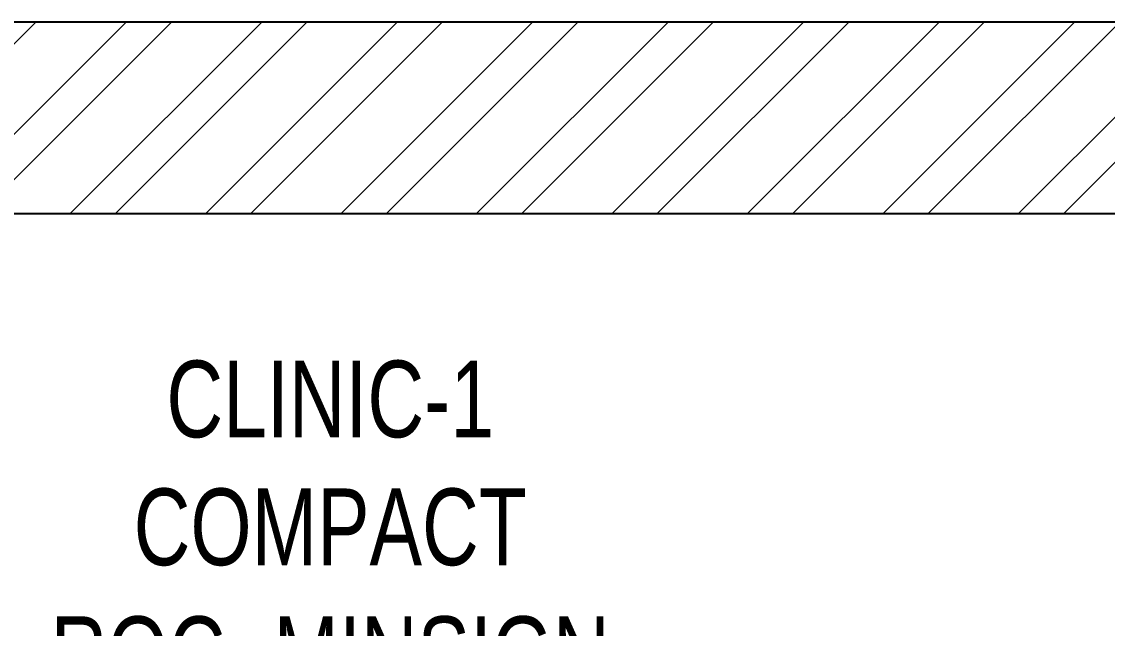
# Model space of a CAD drawing. Header units: feet. Extents: x 3264911 to 3272611, y -5469876 to -5453949.
# Drawn here: x 3267658 to 3269073, y -5454739 to -5453949 of the extents above; entities that cross this region are included whole.
import ezdxf

# ---------------------------------------------------------------- set-up
doc = ezdxf.new("R2010")
doc.units = ezdxf.units.FT
doc.header["$LTSCALE"] = 33
doc.header["$MEASUREMENT"] = 0
doc.layers.add('A-WALL', color=1, linetype='Continuous')
for name, color, linetype, lineweight in [('LENS-DIM', 252, 'Continuous', 5), ('LENS-TEXT', 31, 'Continuous', 5), ('LN-HATCH', 251, 'Continuous', 0)]:
    doc.layers.add(name, color=color, linetype=linetype, lineweight=lineweight)
doc.styles.add('LK TXT', font='GILC____.TTF', dxfattribs={"height": 100})

# ---------------------------------------------------------------- blocks, each defined once
blk = doc.blocks.new('A$C824ec3f2')
at = {"layer": 'LN-HATCH'}
h = blk.add_hatch(dxfattribs=at)
h.set_pattern_fill('ANSI32', color=256, scale=333, angle=180)
h.set_pattern_definition([(225, (-8274235.820525669, 5279922.853366336), (88.29995930067012, -88.29995930067015), []), (225, (-8274294.687165106, 5279922.853366336), (88.29995930067012, -88.29995930067015), [])])
h.paths.add_polyline_path([(2863.434287936427, 6165.543587517925), (-3331.565712063574, 6165.543587517925), (-3331.565712063574, -8291.456412482075), (-3081.565712063574, -8291.456412482075), (-3081.565712063574, 5915.543587517925), (2488.061644140631, 5915.543587517925), (2863.434287936427, 5915.543587517925)])
at = {"layer": 'A-WALL'}
for p, q in [((-3331.565712063574, 6165.543587517925), (2863.434287936427, 6165.543587517925)), ((-3081.565712063574, 5915.543587517925), (2863.434287936427, 5915.543587517925))]:
    blk.add_line(p, q, dxfattribs=at)

msp = doc.modelspace()

# ---------------------------------------------------------------- block references
at = {"layer": 'LENS-DIM', "color": 2}
msp.add_blockref('A$C824ec3f2', (3268242.942516633, -5460114.365181466), dxfattribs=at)

# ---------------------------------------------------------------- texts
at = {"layer": 'LENS-TEXT', "color": 0, "linetype": 'Continuous', "ltscale": 3, "insert": (3268059.700516994, -5454607.955137468), "char_height": 100, "attachment_point": 5, "style": 'LK TXT'}
msp.add_mtext_dynamic_manual_height_columns('CLINIC-1 COMPACT ROC- MINSIGN', width=730.5073781448633, gutter_width=0.9999999999999992, heights=[0], dxfattribs=at)

doc.saveas('drawing.dxf')
